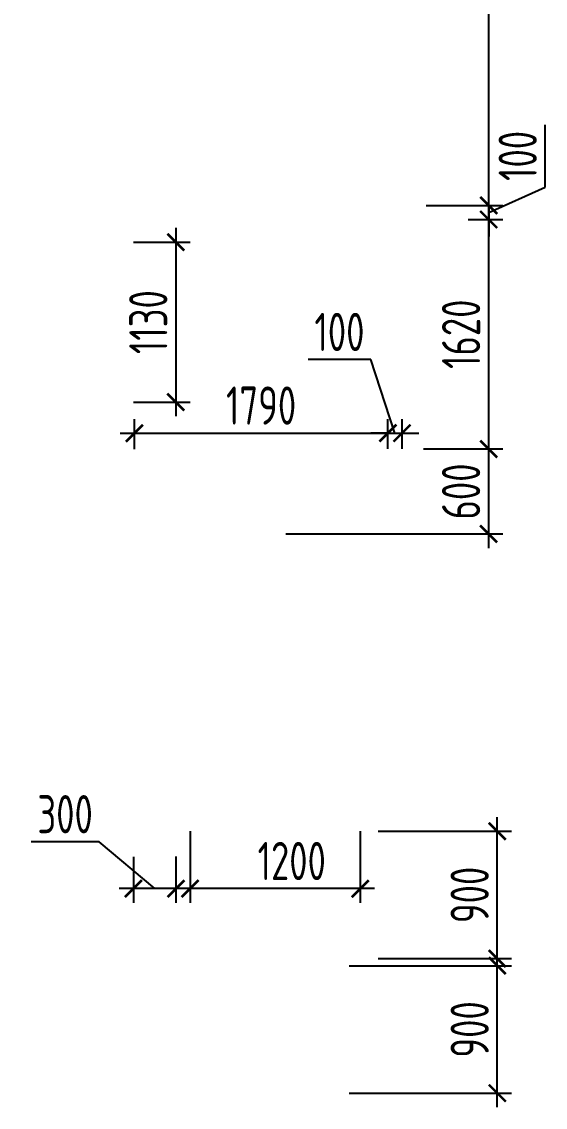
# Model space of a CAD drawing. Header units: millimetres. Extents: x -350007 to 536090, y -888 to 198380.
# Drawn here: x 211386 to 215086, y 61556 to 69224 of the extents above; entities that cross this region are included whole.
import ezdxf

# ---------------------------------------------------------------- set-up
doc = ezdxf.new("R2010")
doc.units = ezdxf.units.MM
doc.layers.add('АР_Размеры нов.', color=15, linetype='Continuous', lineweight=0)
doc.styles.add('ISOCPEUR', font='isocpeur.ttf', dxfattribs={"width": 0.7})
doc.dimstyles.new('R_100', dxfattribs={"dimtxt": 270, "dimasz": 120, "dimexe": 100, "dimexo": 0, "dimgap": 60, "dimtad": 1, "dimdec": 0, "dimrnd": 5, "dimzin": 0, "dimdsep": 46, "dimtxsty": 'ISOCPEUR', "dimblk": 'ARCHTICK', "dimcen": 0, "dimdle": 100, "dimclrd": 256, "dimclre": 256, "dimclrt": 256, "dimadec": 0, "dimazin": 0, "dimtfac": 2, "dimtdec": 0, "dimtofl": 0, "dimtmove": 1, "dimatfit": 3, "dimfxl": 1, "dimtvp": 3, "dimtolj": 1, "dimtzin": 0, "dimarcsym": 0})

# ---------------------------------------------------------------- blocks, each defined once
blk = doc.blocks.new('_ArchTick')
at = {"color": 0, "linetype": 'ByBlock', "const_width": 0.15}
blk.add_lwpolyline([(-0.5, -0.5), (0.5, 0.5)], dxfattribs=at)
blk = doc.blocks.new('*D2586')
at = {"layer": 'Defpoints', "color": 0, "ltscale": 100, "transparency": 16777216}
for p in [(212175.6, 67666.8), (212175.6, 66536.8), (212475.4, 66536.8)]:
    blk.add_point(p, dxfattribs=at)
at = {"layer": 'АР_Размеры нов.', "lineweight": -2, "ltscale": 100, "transparency": 16777216}
for p, q in [((212475.4, 67766.8), (212475.4, 66436.8)), ((212175.6, 67666.8), (212575.4, 67666.8)), ((212175.6, 66536.8), (212575.4, 66536.8))]:
    blk.add_line(p, q, dxfattribs=at)
at = {"layer": 'АР_Размеры нов.', "lineweight": -2, "ltscale": 100, "transparency": 16777216, "xscale": 120, "yscale": 120, "zscale": 120}
for p, rotation in [((212475.4, 67666.8), 90), ((212475.4, 66536.8), 270)]:
    blk.add_blockref('_ArchTick', p, dxfattribs=dict(at, rotation=rotation))
at = {"layer": 'АР_Размеры нов.', "ltscale": 100, "transparency": 16777216, "insert": (212280.4, 67101.8), "char_height": 270, "attachment_point": 5, "rotation": 90, "style": 'ISOCPEUR'}
blk.add_mtext('\\A1;1130', dxfattribs=at)
blk = doc.blocks.new('*D1998')
at = {"layer": 'Defpoints', "color": 0, "ltscale": 500, "transparency": 16777216}
for p in [(213700.2, 62555.7), (214746.6, 62555.7), (213700.3, 61655.7)]:
    blk.add_point(p, dxfattribs=at)
at = {"layer": 'АР_Размеры нов.', "lineweight": -2, "ltscale": 500, "transparency": 16777216}
for p, q in [((214746.6, 61555.7), (214746.6, 62655.7)), ((213700.2, 62555.7), (214846.6, 62555.7)), ((213700.3, 61655.7), (214846.6, 61655.7))]:
    blk.add_line(p, q, dxfattribs=at)
at = {"layer": 'АР_Размеры нов.', "lineweight": -2, "ltscale": 500, "transparency": 16777216, "xscale": 120, "yscale": 120, "zscale": 120}
for p, rotation in [((214746.6, 62555.7), 90), ((214746.6, 61655.7), 270)]:
    blk.add_blockref('_ArchTick', p, dxfattribs=dict(at, rotation=rotation))
at = {"layer": 'АР_Размеры нов.', "lineweight": 13, "ltscale": 500, "transparency": 16777216, "insert": (214551.6, 62105.7), "char_height": 270, "attachment_point": 5, "rotation": 90, "style": 'ISOCPEUR'}
blk.add_mtext('\\A1;900', dxfattribs=at)
blk = doc.blocks.new('*D1999')
at = {"layer": 'Defpoints', "color": 0, "ltscale": 500, "transparency": 16777216}
for p in [(213904, 63505.7), (214746.6, 63505.7), (213904, 62605.7)]:
    blk.add_point(p, dxfattribs=at)
at = {"layer": 'АР_Размеры нов.', "lineweight": -2, "ltscale": 500, "transparency": 16777216}
for p, q in [((214746.6, 62505.7), (214746.6, 63605.7)), ((213904, 63505.7), (214846.6, 63505.7)), ((213904, 62605.7), (214846.6, 62605.7))]:
    blk.add_line(p, q, dxfattribs=at)
at = {"layer": 'АР_Размеры нов.', "lineweight": -2, "ltscale": 500, "transparency": 16777216, "xscale": 120, "yscale": 120, "zscale": 120}
for p, rotation in [((214746.6, 63505.7), 90), ((214746.6, 62605.7), 270)]:
    blk.add_blockref('_ArchTick', p, dxfattribs=dict(at, rotation=rotation))
at = {"layer": 'АР_Размеры нов.', "lineweight": 13, "ltscale": 500, "transparency": 16777216, "insert": (214551.6, 63055.7), "char_height": 270, "attachment_point": 5, "rotation": 90, "style": 'ISOCPEUR'}
blk.add_mtext('\\A1;900', dxfattribs=at)
blk = doc.blocks.new('*D2000')
at = {"layer": 'Defpoints', "color": 0, "ltscale": 500, "transparency": 16777216}
for p in [(212576.3, 63505.6), (213778.3, 63505.7), (212576.3, 63100.1)]:
    blk.add_point(p, dxfattribs=at)
at = {"layer": 'АР_Размеры нов.', "lineweight": -2, "ltscale": 500, "transparency": 16777216}
for p, q in [((212576.3, 63505.6), (212576.3, 63000.1)), ((213778.3, 63505.7), (213778.3, 63000.1)), ((213878.3, 63100.1), (212476.3, 63100.1))]:
    blk.add_line(p, q, dxfattribs=at)
at = {"layer": 'АР_Размеры нов.', "lineweight": -2, "ltscale": 500, "transparency": 16777216, "xscale": 120, "yscale": 120, "zscale": 120, "rotation": 180}
blk.add_blockref('_ArchTick', (212576.3, 63100.1), dxfattribs=at)
at = {"layer": 'АР_Размеры нов.', "lineweight": -2, "ltscale": 500, "transparency": 16777216, "xscale": 120, "yscale": 120, "zscale": 120}
blk.add_blockref('_ArchTick', (213778.3, 63100.1), dxfattribs=at)
at = {"layer": 'АР_Размеры нов.', "lineweight": 13, "ltscale": 500, "transparency": 16777216, "insert": (213294.2, 63295.1), "char_height": 270, "attachment_point": 5, "style": 'ISOCPEUR'}
blk.add_mtext('\\A1;1200', dxfattribs=at)
blk = doc.blocks.new('*D2001')
at = {"layer": 'Defpoints', "color": 0, "ltscale": 500, "transparency": 16777216}
for p in [(212175.6, 63325.4), (212476.3, 63328), (212175.6, 63100.1)]:
    blk.add_point(p, dxfattribs=at)
at = {"layer": 'АР_Размеры нов.', "lineweight": -2, "ltscale": 500, "transparency": 16777216}
for p, q in [((211932.4, 63431.1), (211453.3, 63431.1)), ((212326, 63100.1), (211932.4, 63431.1)), ((212175.6, 63325.4), (212175.6, 63000.1)), ((212476.3, 63328), (212476.3, 63000.1)), ((212576.3, 63100.1), (212075.6, 63100.1))]:
    blk.add_line(p, q, dxfattribs=at)
at = {"layer": 'АР_Размеры нов.', "lineweight": -2, "ltscale": 500, "transparency": 16777216, "xscale": 120, "yscale": 120, "zscale": 120, "rotation": 180}
blk.add_blockref('_ArchTick', (212175.6, 63100.1), dxfattribs=at)
at = {"layer": 'АР_Размеры нов.', "lineweight": -2, "ltscale": 500, "transparency": 16777216, "xscale": 120, "yscale": 120, "zscale": 120}
blk.add_blockref('_ArchTick', (212476.3, 63100.1), dxfattribs=at)
at = {"layer": 'АР_Размеры нов.', "lineweight": 13, "ltscale": 500, "transparency": 16777216, "insert": (211692.9, 63626.1), "char_height": 270, "attachment_point": 5, "style": 'ISOCPEUR'}
blk.add_mtext('\\A1;300', dxfattribs=at)
blk = doc.blocks.new('*D2002')
at = {"layer": 'Defpoints', "color": 0, "ltscale": 500, "transparency": 16777216}
for p in [(214224.2, 66205.7), (214685.8, 66205.7), (213252.2, 65605.7)]:
    blk.add_point(p, dxfattribs=at)
at = {"layer": 'АР_Размеры нов.', "lineweight": -2, "ltscale": 500, "transparency": 16777216}
for p, q in [((214685.8, 65505.7), (214685.8, 66305.7)), ((214224.2, 66205.7), (214785.8, 66205.7)), ((213252.2, 65605.7), (214785.8, 65605.7))]:
    blk.add_line(p, q, dxfattribs=at)
at = {"layer": 'АР_Размеры нов.', "lineweight": -2, "ltscale": 500, "transparency": 16777216, "xscale": 120, "yscale": 120, "zscale": 120}
for p, rotation in [((214685.8, 66205.7), 90), ((214685.8, 65605.7), 270)]:
    blk.add_blockref('_ArchTick', p, dxfattribs=dict(at, rotation=rotation))
at = {"layer": 'АР_Размеры нов.', "lineweight": 13, "ltscale": 500, "transparency": 16777216, "insert": (214490.8, 65905.7), "char_height": 270, "attachment_point": 5, "rotation": 90, "style": 'ISOCPEUR'}
blk.add_mtext('\\A1;600', dxfattribs=at)
blk = doc.blocks.new('*D2003')
at = {"layer": 'Defpoints', "color": 0, "ltscale": 500, "transparency": 16777216}
for p in [(214540.8, 67826.8), (214685.8, 67826.8), (214224.2, 66205.7)]:
    blk.add_point(p, dxfattribs=at)
at = {"layer": 'АР_Размеры нов.', "lineweight": -2, "ltscale": 500, "transparency": 16777216}
for p, q in [((214685.8, 66105.7), (214685.8, 67926.8)), ((214540.8, 67826.8), (214785.8, 67826.8)), ((214224.2, 66205.7), (214785.8, 66205.7))]:
    blk.add_line(p, q, dxfattribs=at)
at = {"layer": 'АР_Размеры нов.', "lineweight": -2, "ltscale": 500, "transparency": 16777216, "xscale": 120, "yscale": 120, "zscale": 120}
for p, rotation in [((214685.8, 67826.8), 90), ((214685.8, 66205.7), 270)]:
    blk.add_blockref('_ArchTick', p, dxfattribs=dict(at, rotation=rotation))
at = {"layer": 'АР_Размеры нов.', "lineweight": 13, "ltscale": 500, "transparency": 16777216, "insert": (214490.8, 67016.3), "char_height": 270, "attachment_point": 5, "rotation": 90, "style": 'ISOCPEUR'}
blk.add_mtext('\\A1;1620', dxfattribs=at)
blk = doc.blocks.new('*D2004')
at = {"layer": 'Defpoints', "color": 0, "ltscale": 500, "transparency": 16777216}
for p in [(213973.4, 66317.5), (212182.6, 66203.4), (213973.4, 66205.7)]:
    blk.add_point(p, dxfattribs=at)
at = {"layer": 'АР_Размеры нов.', "lineweight": -2, "ltscale": 500, "transparency": 16777216}
for p, q in [((212182.6, 66203.4), (212182.6, 66417.5)), ((213973.4, 66205.7), (213973.4, 66417.5)), ((212082.6, 66317.5), (214073.4, 66317.5))]:
    blk.add_line(p, q, dxfattribs=at)
at = {"layer": 'АР_Размеры нов.', "lineweight": -2, "ltscale": 500, "transparency": 16777216, "xscale": 120, "yscale": 120, "zscale": 120, "rotation": 180}
blk.add_blockref('_ArchTick', (212182.6, 66317.5), dxfattribs=at)
at = {"layer": 'АР_Размеры нов.', "lineweight": -2, "ltscale": 500, "transparency": 16777216, "xscale": 120, "yscale": 120, "zscale": 120}
blk.add_blockref('_ArchTick', (213973.4, 66317.5), dxfattribs=at)
at = {"layer": 'АР_Размеры нов.', "lineweight": 13, "ltscale": 500, "transparency": 16777216, "insert": (213078, 66512.5), "char_height": 270, "attachment_point": 5, "style": 'ISOCPEUR'}
blk.add_mtext('\\A1;1790', dxfattribs=at)
blk = doc.blocks.new('*D2005')
at = {"layer": 'Defpoints', "color": 0, "ltscale": 500, "transparency": 16777216}
for p in [(214073.4, 66317.5), (213973.4, 66205.7), (214073.4, 66205.7)]:
    blk.add_point(p, dxfattribs=at)
at = {"layer": 'АР_Размеры нов.', "lineweight": -2, "ltscale": 500, "transparency": 16777216}
for p, q in [((213852.2, 66837.5), (213410.9, 66837.5)), ((214023.4, 66317.5), (213852.2, 66837.5)), ((213973.4, 66205.7), (213973.4, 66417.5)), ((214073.4, 66205.7), (214073.4, 66417.5)), ((213973.4, 66317.5), (213853.4, 66317.5)), ((213973.4, 66317.5), (214073.4, 66317.5)), ((214073.4, 66317.5), (214193.4, 66317.5))]:
    blk.add_line(p, q, dxfattribs=at)
at = {"layer": 'АР_Размеры нов.', "lineweight": -2, "ltscale": 500, "transparency": 16777216, "xscale": 120, "yscale": 120, "zscale": 120}
blk.add_blockref('_ArchTick', (213973.4, 66317.5), dxfattribs=at)
at = {"layer": 'АР_Размеры нов.', "lineweight": -2, "ltscale": 500, "transparency": 16777216, "xscale": 120, "yscale": 120, "zscale": 120, "rotation": 180}
blk.add_blockref('_ArchTick', (214073.4, 66317.5), dxfattribs=at)
at = {"layer": 'АР_Размеры нов.', "lineweight": 13, "ltscale": 500, "transparency": 16777216, "insert": (213631.5, 67032.5), "char_height": 270, "attachment_point": 5, "style": 'ISOCPEUR'}
blk.add_mtext('\\A1;100', dxfattribs=at)
blk = doc.blocks.new('*D2495')
at = {"layer": 'Defpoints', "color": 0, "ltscale": 500, "transparency": 16777216}
for p in [(214685.8, 71095.7), (214820.9, 71095.7), (214244.6, 67926.8)]:
    blk.add_point(p, dxfattribs=at)
at = {"layer": 'АР_Размеры нов.', "lineweight": -2, "ltscale": 500, "transparency": 16777216}
for p, q in [((214685.8, 67826.8), (214685.8, 71195.7)), ((214820.9, 71095.7), (214585.8, 71095.7)), ((214244.6, 67926.8), (214785.8, 67926.8))]:
    blk.add_line(p, q, dxfattribs=at)
at = {"layer": 'АР_Размеры нов.', "lineweight": -2, "ltscale": 500, "transparency": 16777216, "xscale": 120, "yscale": 120, "zscale": 120}
for p, rotation in [((214685.8, 71095.7), 90), ((214685.8, 67926.8), 270)]:
    blk.add_blockref('_ArchTick', p, dxfattribs=dict(at, rotation=rotation))
at = {"layer": 'АР_Размеры нов.', "lineweight": 13, "ltscale": 500, "transparency": 16777216, "insert": (214490.8, 69511.3), "char_height": 270, "attachment_point": 5, "rotation": 90, "style": 'ISOCPEUR'}
blk.add_mtext('\\A1;3170', dxfattribs=at)
blk = doc.blocks.new('*D2496')
at = {"layer": 'Defpoints', "color": 0, "ltscale": 500, "transparency": 16777216}
for p in [(214562.7, 67926.8), (214562.7, 67826.8), (214685.8, 67826.8)]:
    blk.add_point(p, dxfattribs=at)
at = {"layer": 'АР_Размеры нов.', "lineweight": -2, "ltscale": 500, "transparency": 16777216}
for p, q in [((215085.8, 68055.3), (215085.8, 68496.6)), ((214685.8, 67876.8), (215085.8, 68055.3)), ((214685.8, 67926.8), (214685.8, 68046.8)), ((214562.7, 67926.8), (214785.8, 67926.8)), ((214685.8, 67926.8), (214685.8, 67826.8)), ((214562.7, 67826.8), (214785.8, 67826.8)), ((214685.8, 67826.8), (214685.8, 67706.8))]:
    blk.add_line(p, q, dxfattribs=at)
at = {"layer": 'АР_Размеры нов.', "lineweight": -2, "ltscale": 500, "transparency": 16777216, "xscale": 120, "yscale": 120, "zscale": 120}
for p, rotation in [((214685.8, 67926.8), 270), ((214685.8, 67826.8), 90)]:
    blk.add_blockref('_ArchTick', p, dxfattribs=dict(at, rotation=rotation))
at = {"layer": 'АР_Размеры нов.', "lineweight": 13, "ltscale": 500, "transparency": 16777216, "insert": (214890.8, 68276), "char_height": 270, "attachment_point": 5, "rotation": 90, "style": 'ISOCPEUR'}
blk.add_mtext('\\A1;100', dxfattribs=at)

msp = doc.modelspace()

# ---------------------------------------------------------------- dimensions: what is measured, and where the dimension line sits
at = {"layer": 'АР_Размеры нов.', "lineweight": 13, "ltscale": 500}
for base, p1, p2, picture, middle in [((214685.8, 71095.7), (214244.6, 67926.8), (214820.9, 71095.7), '*D2495', (214490.8, 69511.3)), ((214685.8, 67826.8), (214224.2, 66205.7), (214540.8, 67826.8), '*D2003', (214490.8, 67016.3)), ((214685.8, 66205.7), (213252.2, 65605.7), (214224.2, 66205.7), '*D2002', (214490.8, 65905.7)), ((214746.6, 63505.7), (213904, 62605.7), (213904, 63505.7), '*D1999', (214551.6, 63055.7)), ((214746.6, 62555.7), (213700.3, 61655.7), (213700.2, 62555.7), '*D1998', (214551.6, 62105.7))]:
    dim = msp.add_linear_dim(base=base, p1=p1, p2=p2, angle=90, dimstyle='R_100', override={"dimpost": '\\X'}, dxfattribs=at)
    dim.commit()
    dim.dimension.update_dxf_attribs({"geometry": picture, "text_midpoint": middle})
dim = msp.add_linear_dim(base=(214685.8, 67826.8), p1=(214562.7, 67926.8), p2=(214562.7, 67826.8), angle=90, dimstyle='R_100', override={"dimpost": '\\X'}, dxfattribs=at)
dim.commit()
dim.dimension.update_dxf_attribs({"geometry": '*D2496', "text_midpoint": (215085.8, 68115.3), "dimtype": 160})
at = {"layer": 'АР_Размеры нов.', "ltscale": 100}
dim = msp.add_linear_dim(base=(212475.4, 66536.8), p1=(212175.6, 67666.8), p2=(212175.6, 66536.8), angle=90, dimstyle='R_100', override={"dimpost": '\\X', "dimfxl": 2.5, "dimarcsym": 2}, dxfattribs=at)
dim.commit()
dim.dimension.update_dxf_attribs({"geometry": '*D2586', "text_midpoint": (212280.4, 67101.8)})
at = {"layer": 'АР_Размеры нов.', "lineweight": 13, "ltscale": 500}
for base, p1, p2, picture, middle in [((214073.4, 66317.5), (213973.4, 66205.7), (214073.4, 66205.7), '*D2005', (213792.2, 66837.5)), ((212175.6, 63100.1), (212476.3, 63328), (212175.6, 63325.4), '*D2001', (211872.4, 63431.1)), ((212576.3, 63100.1), (213778.3, 63505.7), (212576.3, 63505.6), '*D2000', (213294.2, 63100.1))]:
    dim = msp.add_linear_dim(base=base, p1=p1, p2=p2, dimstyle='R_100', override={"dimpost": '\\X'}, dxfattribs=at)
    dim.commit()
    dim.dimension.update_dxf_attribs({"geometry": picture, "text_midpoint": middle, "dimtype": 160})
dim = msp.add_linear_dim(base=(213973.4, 66317.5), p1=(212182.6, 66203.4), p2=(213973.4, 66205.7), dimstyle='R_100', override={"dimpost": '\\X'}, dxfattribs=at)
dim.commit()
dim.dimension.update_dxf_attribs({"geometry": '*D2004', "text_midpoint": (213078, 66512.5)})

doc.saveas('drawing.dxf')
